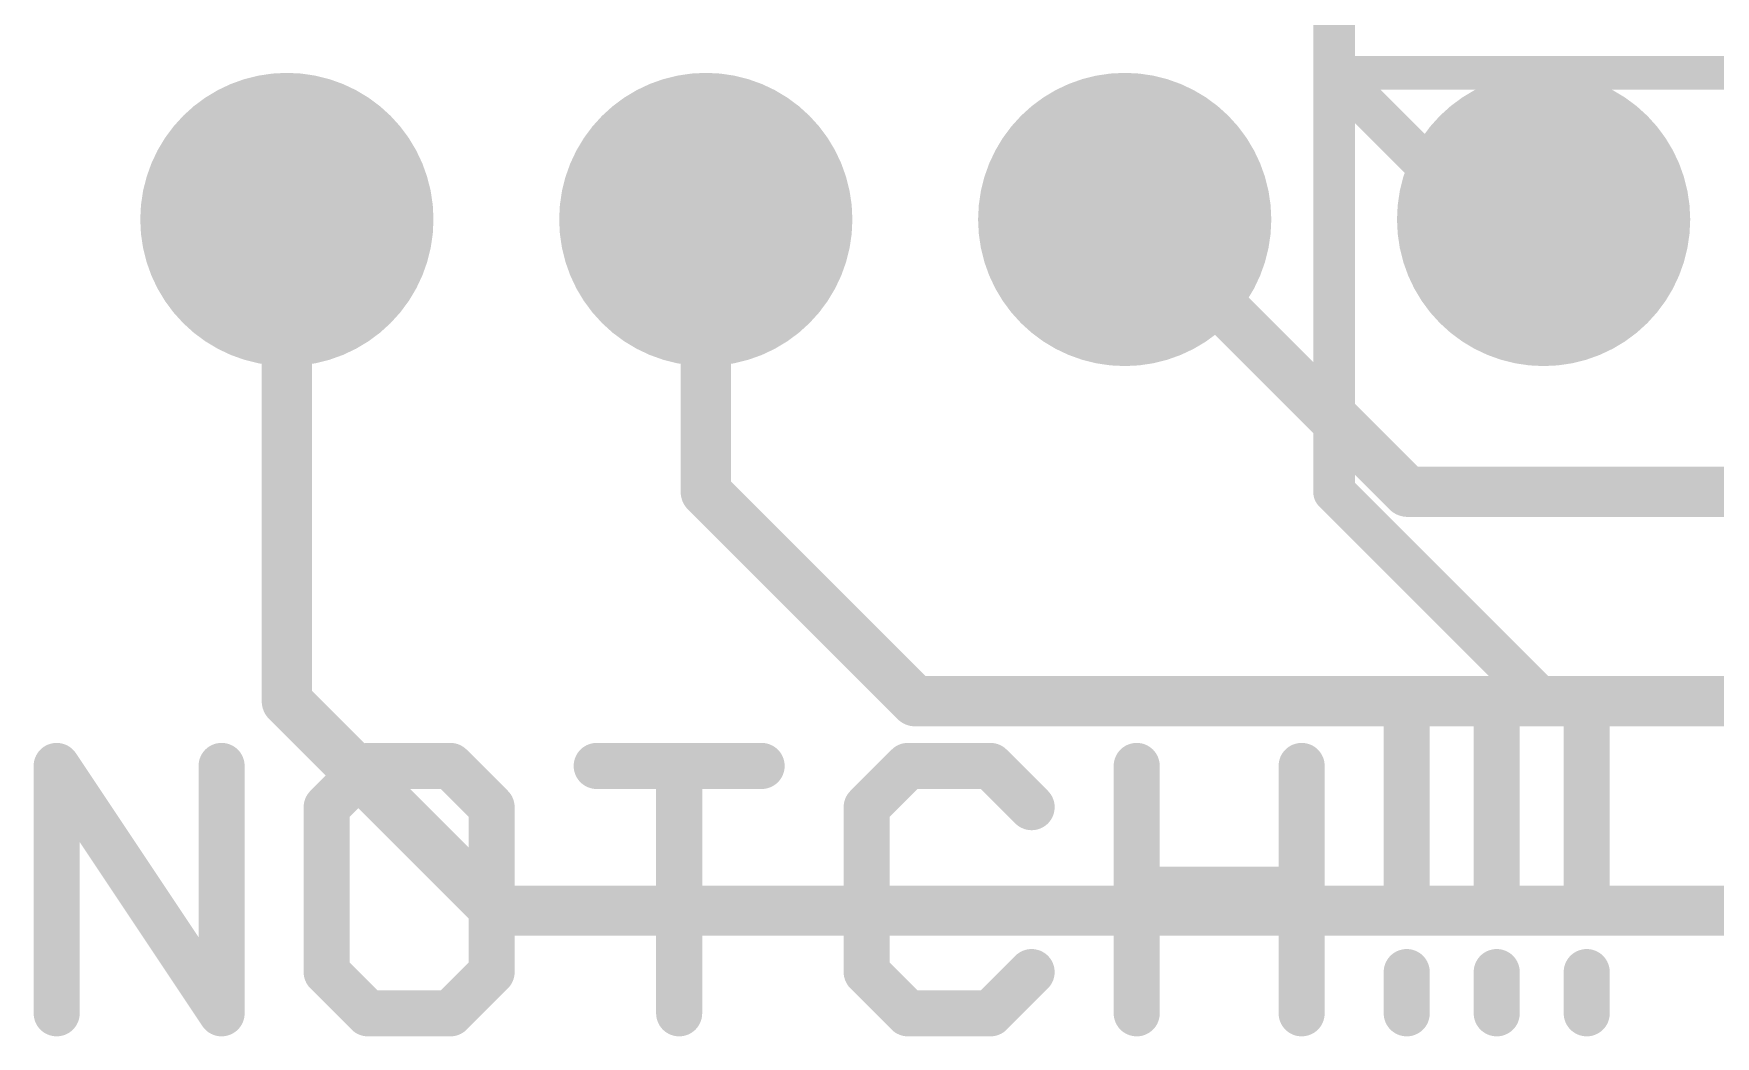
# Model space of a CAD drawing. Extents: x -6.3 to 44.5, y -10.2 to 43.3.
# Drawn here: x 23.86 to 34.06, y 32.26 to 38.34 of the extents above; entities that cross this region are included whole.
import ezdxf

# ---------------------------------------------------------------- set-up
doc = ezdxf.new("R2010")
doc.units = 0
for name, color, linetype in [('1', 12, 'CONTINUOUS'), ('16', 132, 'CONTINUOUS'), ('17', 110, 'CONTINUOUS'), ('21', 41, 'CONTINUOUS')]:
    doc.layers.add(name, color=color, linetype=linetype)

# ---------------------------------------------------------------- blocks, each defined once
blk = doc.blocks.new('ROUNDP')
at = {"const_width": 0.5}
blk.add_lwpolyline([(0, -0.25, 1), (0, 0.25, 1), (0, -0.25)], format="xyb", dxfattribs=at)

msp = doc.modelspace()

# ---------------------------------------------------------------- linework, layer by layer
at = {"layer": '1', "const_width": 0.254}
for points in [[(31.75, 35.56), (31.75, 40.64)], [(33.02, 34.29), (31.75, 35.56)], [(34.29, 34.29), (33.02, 34.29)]]:
    msp.add_lwpolyline(points, dxfattribs=at)
at = {"layer": '1', "const_width": 0.127}
for points in [[(31.7949, 35.6049, 1), (31.7051, 35.5151)], [(31.6865, 35.56, 1), (31.8135, 35.56)], [(33.02, 34.3535, 1), (33.02, 34.2265)], [(32.9751, 34.2451, 1), (33.0649, 34.3349)]]:
    msp.add_lwpolyline(points, format="xyb", dxfattribs=at)
at = {"layer": '16'}
for points, const_width in [([(31.75, 40.64), (31.75, 38.1)], 0.254), ([(32.639, 37.211), (31.75, 38.1)], 0.254), ([(25.4, 37.211), (25.4, 34.29)], 0.3048), ([(27.94, 37.211), (27.94, 35.56)], 0.3048), ([(30.48, 37.211), (30.5435, 37.211)], 0.3048), ([(30.5435, 37.211), (32.1945, 35.56)], 0.3048), ([(33.02, 37.211), (32.639, 37.211)], 0.254), ([(27.94, 35.56), (29.21, 34.29)], 0.3048), ([(39.37, 35.56), (32.1945, 35.56)], 0.3048), ([(25.4, 34.29), (26.67, 33.02)], 0.3048), ([(38.1, 34.29), (29.21, 34.29)], 0.3048), ([(36.83, 33.02), (26.67, 33.02)], 0.3048)]:
    msp.add_lwpolyline(points, dxfattribs=dict(at, const_width=const_width))
for points, const_width in [([(31.7949, 38.1449, 1), (31.7051, 38.0551)], 0.127), ([(31.6865, 38.1, 1), (31.8135, 38.1)], 0.127), ([(25.4762, 37.211, 1), (25.3238, 37.211)], 0.1524), ([(28.0162, 37.211, 1), (27.8638, 37.211)], 0.1524), ([(30.48, 37.2872, 1), (30.48, 37.1348)], 0.1524), ([(30.5974, 37.2649, 1), (30.4896, 37.1571)], 0.1524), ([(30.5435, 37.1348, 1), (30.5435, 37.2872)], 0.1524), ([(32.639, 37.2745, 1), (32.639, 37.1475)], 0.127), ([(33.02, 37.1475, 1), (33.02, 37.2745)], 0.127), ([(32.5941, 37.1661, 1), (32.6839, 37.2559)], 0.127), ([(27.9939, 35.6139, 1), (27.8861, 35.5061)], 0.1524), ([(32.1945, 35.6362, 1), (32.1945, 35.4838)], 0.1524), ([(32.1406, 35.5061, 1), (32.2484, 35.6139)], 0.1524), ([(27.8638, 35.56, 1), (28.0162, 35.56)], 0.1524), ([(25.4539, 34.3439, 1), (25.3461, 34.2361)], 0.1524), ([(25.3238, 34.29, 1), (25.4762, 34.29)], 0.1524), ([(29.21, 34.3662, 1), (29.21, 34.2138)], 0.1524), ([(29.1561, 34.2361, 1), (29.2639, 34.3439)], 0.1524), ([(26.67, 33.0962, 1), (26.67, 32.9438)], 0.1524), ([(26.6161, 32.9661, 1), (26.7239, 33.0739)], 0.1524)]:
    msp.add_lwpolyline(points, format="xyb", dxfattribs=dict(at, const_width=const_width))
at = {"layer": '21'}
for points, const_width in [([(31.75, 38.1), (31.75, 40.64)], 0.2032), ([(36.83, 38.1), (31.75, 38.1)], 0.2032), ([(32.19, 34.1476), (32.19, 33.1476)], 0.2794), ([(32.7358, 34.1476), (32.7358, 33.1476)], 0.2794), ([(33.2815, 34.1476), (33.2815, 33.1476)], 0.2794), ([(24.0043, 32.3977), (24.0043, 33.8976)], 0.2794), ([(24.0043, 33.8976), (25.0042, 32.3977)], 0.2794), ([(25.0042, 32.3977), (25.0042, 33.8976)], 0.2794), ([(25.8914, 33.8976), (25.6414, 33.6476)], 0.2794), ([(26.3914, 33.8976), (25.8914, 33.8976)], 0.2794), ([(26.6413, 33.6476), (26.3914, 33.8976)], 0.2794), ([(27.2786, 33.8976), (28.2785, 33.8976)], 0.2794), ([(27.7785, 32.3977), (27.7785, 33.8976)], 0.2794), ([(29.1657, 33.8976), (28.9157, 33.6476)], 0.2794), ([(29.6657, 33.8976), (29.1657, 33.8976)], 0.2794), ([(29.9157, 33.6476), (29.6657, 33.8976)], 0.2794), ([(30.5529, 32.3977), (30.5529, 33.8976)], 0.2794), ([(31.5528, 33.8976), (31.5528, 32.3977)], 0.2794), ([(25.6414, 33.6476), (25.6414, 32.6477)], 0.2794), ([(26.6413, 32.6477), (26.6413, 33.6476)], 0.2794), ([(28.9157, 33.6476), (28.9157, 32.6477)], 0.2794), ([(30.5529, 33.1476), (31.5528, 33.1476)], 0.2794), ([(25.6414, 32.6477), (25.8914, 32.3977)], 0.2794), ([(26.3914, 32.3977), (26.6413, 32.6477)], 0.2794), ([(28.9157, 32.6477), (29.1657, 32.3977)], 0.2794), ([(29.6657, 32.3977), (29.9157, 32.6477)], 0.2794), ([(32.19, 32.6477), (32.19, 32.3977)], 0.2794), ([(32.7358, 32.6477), (32.7358, 32.3977)], 0.2794), ([(33.2815, 32.6477), (33.2815, 32.3977)], 0.2794), ([(25.8914, 32.3977), (26.3914, 32.3977)], 0.2794), ([(29.1657, 32.3977), (29.6657, 32.3977)], 0.2794)]:
    msp.add_lwpolyline(points, dxfattribs=dict(at, const_width=const_width))
for points, const_width in [([(31.75, 38.1508, 1), (31.75, 38.0492)], 0.1016), ([(31.6992, 38.1, 1), (31.8008, 38.1)], 0.1016), ([(32.2599, 34.1476, 1), (32.1202, 34.1476)], 0.1397), ([(32.8056, 34.1476, 1), (32.6659, 34.1476)], 0.1397), ([(33.3513, 34.1476, 1), (33.2116, 34.1476)], 0.1397), ([(24.0741, 33.8976, 1), (23.9344, 33.8976)], 0.1397), ([(24.0624, 33.9363, 1), (23.9461, 33.8588)], 0.1397), ([(25.074, 33.8976, 1), (24.9343, 33.8976)], 0.1397), ([(25.8914, 33.9674, 1), (25.8914, 33.8277)], 0.1397), ([(25.9408, 33.8482, 1), (25.842, 33.947)], 0.1397), ([(26.4408, 33.947, 1), (26.342, 33.8482)], 0.1397), ([(26.3914, 33.8277, 1), (26.3914, 33.9674)], 0.1397), ([(27.2786, 33.9674, 1), (27.2786, 33.8277)], 0.1397), ([(27.8484, 33.8976, 1), (27.7087, 33.8976)], 0.1397), ([(28.2785, 33.8277, 1), (28.2785, 33.9674)], 0.1397), ([(29.1657, 33.9674, 1), (29.1657, 33.8277)], 0.1397), ([(29.2151, 33.8482, 1), (29.1163, 33.947)], 0.1397), ([(29.7151, 33.947, 1), (29.6163, 33.8482)], 0.1397), ([(29.6657, 33.8277, 1), (29.6657, 33.9674)], 0.1397), ([(30.6227, 33.8976, 1), (30.483, 33.8976)], 0.1397), ([(31.6227, 33.8976, 1), (31.483, 33.8976)], 0.1397), ([(25.7113, 33.6476, 1), (25.5716, 33.6476)], 0.1397), ([(25.592, 33.697, 1), (25.6908, 33.5982)], 0.1397), ([(26.7112, 33.6476, 1), (26.5715, 33.6476)], 0.1397), ([(26.5919, 33.5982, 1), (26.6907, 33.697)], 0.1397), ([(28.8663, 33.697, 1), (28.9651, 33.5982)], 0.1397), ([(28.9856, 33.6476, 1), (28.8459, 33.6476)], 0.1397), ([(29.8663, 33.5982, 1), (29.965, 33.697)], 0.1397), ([(30.5529, 33.2175, 1), (30.5529, 33.0778)], 0.1397), ([(31.5528, 33.0778, 1), (31.5528, 33.2175)], 0.1397), ([(32.1202, 33.1476, 1), (32.2599, 33.1476)], 0.1397), ([(32.6659, 33.1476, 1), (32.8056, 33.1476)], 0.1397), ([(33.2116, 33.1476, 1), (33.3513, 33.1476)], 0.1397), ([(25.6908, 32.6971, 1), (25.592, 32.5983)], 0.1397), ([(26.6907, 32.5983, 1), (26.5919, 32.6971)], 0.1397), ([(28.9651, 32.6971, 1), (28.8663, 32.5983)], 0.1397), ([(29.965, 32.5983, 1), (29.8663, 32.6971)], 0.1397), ([(32.2599, 32.6477, 1), (32.1202, 32.6477)], 0.1397), ([(32.8056, 32.6477, 1), (32.6659, 32.6477)], 0.1397), ([(33.3513, 32.6477, 1), (33.2116, 32.6477)], 0.1397), ([(25.5716, 32.6477, 1), (25.7113, 32.6477)], 0.1397), ([(26.5715, 32.6477, 1), (26.7112, 32.6477)], 0.1397), ([(28.8459, 32.6477, 1), (28.9856, 32.6477)], 0.1397), ([(25.8914, 32.4676, 1), (25.8914, 32.3278)], 0.1397), ([(26.3914, 32.3278, 1), (26.3914, 32.4676)], 0.1397), ([(29.1657, 32.4676, 1), (29.1657, 32.3278)], 0.1397), ([(29.6657, 32.3278, 1), (29.6657, 32.4676)], 0.1397), ([(23.9344, 32.3977, 1), (24.0741, 32.3977)], 0.1397), ([(24.9343, 32.3977, 1), (25.074, 32.3977)], 0.1397), ([(24.9461, 32.359, 1), (25.0623, 32.4364)], 0.1397), ([(25.842, 32.3483, 1), (25.9408, 32.4471)], 0.1397), ([(26.342, 32.4471, 1), (26.4408, 32.3483)], 0.1397), ([(27.7087, 32.3977, 1), (27.8484, 32.3977)], 0.1397), ([(29.1163, 32.3483, 1), (29.2151, 32.4471)], 0.1397), ([(29.6163, 32.4471, 1), (29.7151, 32.3483)], 0.1397), ([(30.483, 32.3977, 1), (30.6227, 32.3977)], 0.1397), ([(31.483, 32.3977, 1), (31.6227, 32.3977)], 0.1397), ([(32.1202, 32.3977, 1), (32.2599, 32.3977)], 0.1397), ([(32.6659, 32.3977, 1), (32.8056, 32.3977)], 0.1397), ([(33.2116, 32.3977, 1), (33.3513, 32.3977)], 0.1397)]:
    msp.add_lwpolyline(points, format="xyb", dxfattribs=dict(at, const_width=const_width))

# ---------------------------------------------------------------- block references
at = {"layer": '17', "xscale": 1.778, "yscale": 1.778, "rotation": 270}
for p in [(25.4, 37.211), (25.4, 37.211), (27.94, 37.211), (27.94, 37.211), (30.48, 37.211), (30.48, 37.211), (33.02, 37.211), (33.02, 37.211)]:
    msp.add_blockref('ROUNDP', p, dxfattribs=at)

doc.saveas('drawing.dxf')
